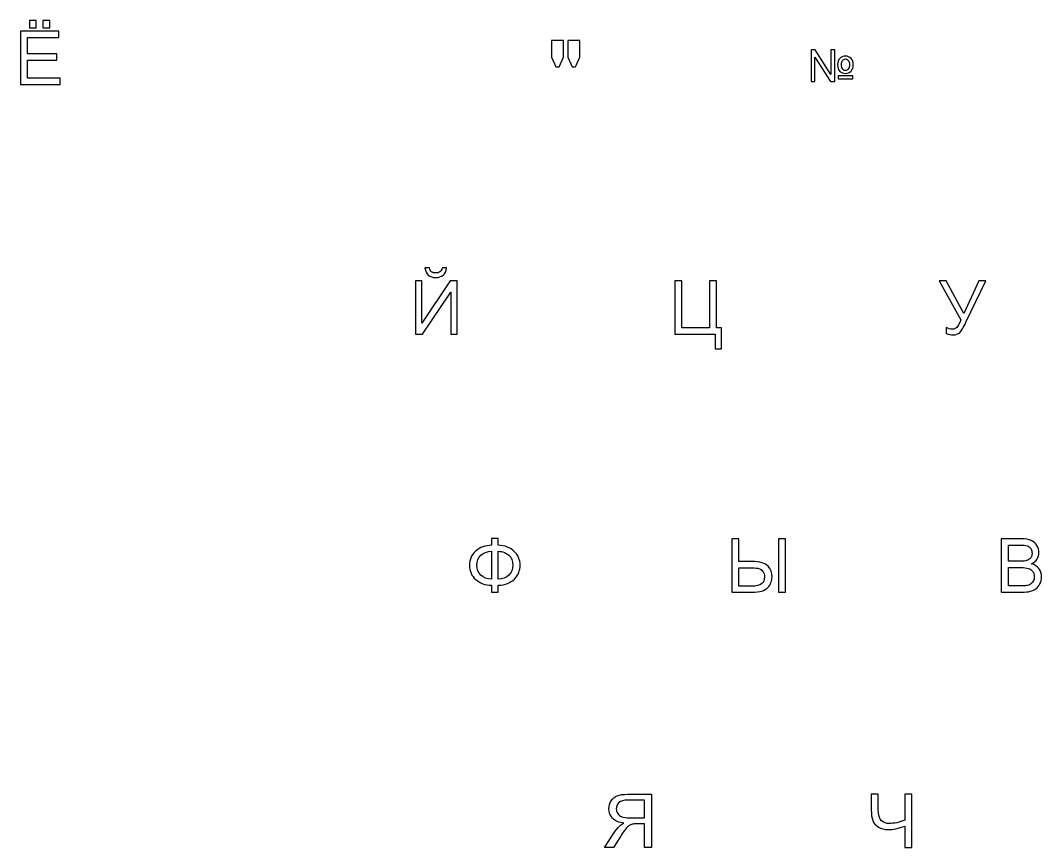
# Model space of a CAD drawing. Header units: millimetres. Extents: x -129 to 142, y -94 to 111.
# Drawn here: x -120.9 to -59.2, y -93.7 to -43.8 of the extents above; entities that cross this region are included whole.
import ezdxf

# ---------------------------------------------------------------- set-up
doc = ezdxf.new("R2010")
doc.units = ezdxf.units.MM
doc.header["$MEASUREMENT"] = 0
doc.layers.add('layer 1', color=7, linetype='Continuous')

msp = doc.modelspace()

# ---------------------------------------------------------------- linework, layer by layer
at = {"layer": 'layer 1'}
for points, knots in [([(-120.3412, -44.2227), (-120.3412, -44.2227), (-120.3412, -43.7734), (-120.3412, -43.7734), (-120.3412, -43.7734), (-120.3412, -43.7734), (-119.9278, -43.7734), (-119.9278, -43.7734), (-119.9278, -43.7734), (-119.9278, -43.7734), (-119.9278, -44.2227), (-119.9278, -44.2227), (-119.9278, -44.2227), (-119.9278, -44.2227), (-120.3412, -44.2227), (-120.3412, -44.2227)], [0, 0, 0, 0, 0.2, 0.2, 0.2, 0.2, 0.4, 0.4, 0.4, 0.4, 0.6, 0.6, 0.6, 0.6, 1, 1, 1, 1]), ([(-119.5234, -44.2227), (-119.5234, -44.2227), (-119.5234, -43.7734), (-119.5234, -43.7734), (-119.5234, -43.7734), (-119.5234, -43.7734), (-119.1101, -43.7734), (-119.1101, -43.7734), (-119.1101, -43.7734), (-119.1101, -43.7734), (-119.1101, -44.2227), (-119.1101, -44.2227), (-119.1101, -44.2227), (-119.1101, -44.2227), (-119.5234, -44.2227), (-119.5234, -44.2227)], [0, 0, 0, 0, 0.2, 0.2, 0.2, 0.2, 0.4, 0.4, 0.4, 0.4, 0.6, 0.6, 0.6, 0.6, 1, 1, 1, 1]), ([(-120.8848, -47.6375), (-120.8848, -47.6375), (-120.8848, -44.4204), (-120.8848, -44.4204), (-120.8848, -44.4204), (-120.8848, -44.4204), (-118.5619, -44.4204), (-118.5619, -44.4204), (-118.5619, -44.4204), (-118.5619, -44.4204), (-118.5619, -44.7979), (-118.5619, -44.7979), (-118.5619, -44.7979), (-118.5619, -44.7979), (-120.458, -44.7979), (-120.458, -44.7979), (-120.458, -44.7979), (-120.458, -44.7979), (-120.458, -45.7863), (-120.458, -45.7863), (-120.458, -45.7863), (-120.458, -45.7863), (-118.6832, -45.7863), (-118.6832, -45.7863), (-118.6832, -45.7863), (-118.6832, -45.7863), (-118.6832, -46.1638), (-118.6832, -46.1638), (-118.6832, -46.1638), (-118.6832, -46.1638), (-120.458, -46.1638), (-120.458, -46.1638), (-120.458, -46.1638), (-120.458, -46.1638), (-120.458, -47.2601), (-120.458, -47.2601), (-120.458, -47.2601), (-120.458, -47.2601), (-118.4855, -47.2601), (-118.4855, -47.2601), (-118.4855, -47.2601), (-118.4855, -47.2601), (-118.4855, -47.6375), (-118.4855, -47.6375), (-118.4855, -47.6375), (-118.4855, -47.6375), (-120.8848, -47.6375), (-120.8848, -47.6375)], [0, 0, 0, 0, 0.0769231, 0.0769231, 0.0769231, 0.0769231, 0.1538462, 0.1538462, 0.1538462, 0.1538462, 0.2307692, 0.2307692, 0.2307692, 0.2307692, 0.3076923, 0.3076923, 0.3076923, 0.3076923, 0.3846154, 0.3846154, 0.3846154, 0.3846154, 0.4615385, 0.4615385, 0.4615385, 0.4615385, 0.5384615, 0.5384615, 0.5384615, 0.5384615, 0.6153846, 0.6153846, 0.6153846, 0.6153846, 0.6923077, 0.6923077, 0.6923077, 0.6923077, 0.7692308, 0.7692308, 0.7692308, 0.7692308, 0.8461538, 0.8461538, 0.8461538, 0.8461538, 1, 1, 1, 1]), ([(-88.8293, -44.9872), (-88.8293, -44.9872), (-88.1053, -44.9872), (-88.1053, -44.9872), (-88.1053, -44.9872), (-88.1053, -45.398), (-88.1053, -45.5868), (-88.1053, -45.9976), (-88.1053, -45.9976), (-88.1053, -45.9976), (-88.3656, -46.5696), (-88.3656, -46.5696), (-88.3656, -46.5696), (-88.3656, -46.5696), (-88.569, -46.5696), (-88.569, -46.5696), (-88.569, -46.5696), (-88.569, -46.5696), (-88.8293, -45.9928), (-88.8293, -45.9928), (-88.8293, -45.9928), (-88.8293, -45.9928), (-88.8293, -44.9872), (-88.8293, -44.9872)], [0, 0, 0, 0, 0.1428571, 0.1428571, 0.1428571, 0.1428571, 0.2857143, 0.2857143, 0.2857143, 0.2857143, 0.4285714, 0.4285714, 0.4285714, 0.4285714, 0.5714286, 0.5714286, 0.5714286, 0.5714286, 0.7142857, 0.7142857, 0.7142857, 0.7142857, 1, 1, 1, 1]), ([(-87.8477, -44.9872), (-87.8477, -44.9872), (-87.1237, -44.9872), (-87.1237, -44.9872), (-87.1237, -44.9872), (-87.1237, -45.398), (-87.1237, -45.5868), (-87.1237, -45.9976), (-87.1237, -45.9976), (-87.1237, -45.9976), (-87.384, -46.5696), (-87.384, -46.5696), (-87.384, -46.5696), (-87.384, -46.5696), (-87.5874, -46.5696), (-87.5874, -46.5696), (-87.5874, -46.5696), (-87.5874, -46.5696), (-87.8477, -45.9928), (-87.8477, -45.9928), (-87.8477, -45.9928), (-87.8477, -45.9928), (-87.8477, -44.9872), (-87.8477, -44.9872)], [0, 0, 0, 0, 0.1428571, 0.1428571, 0.1428571, 0.1428571, 0.2857143, 0.2857143, 0.2857143, 0.2857143, 0.4285714, 0.4285714, 0.4285714, 0.4285714, 0.5714286, 0.5714286, 0.5714286, 0.5714286, 0.7142857, 0.7142857, 0.7142857, 0.7142857, 1, 1, 1, 1]), ([(-73.1636, -45.5478), (-73.1636, -45.5478), (-72.9122, -45.5478), (-72.9122, -45.5478), (-72.9122, -45.5478), (-72.9122, -45.5478), (-71.9728, -47.0293), (-71.9728, -47.0293), (-71.9728, -47.0293), (-71.9728, -47.0293), (-71.9728, -45.5478), (-71.9728, -45.5478), (-71.9728, -45.5478), (-71.9728, -45.5478), (-71.7325, -45.5478), (-71.7325, -45.5478), (-71.7325, -45.5478), (-71.7325, -45.5478), (-71.7325, -47.4596), (-71.7325, -47.4596), (-71.7325, -47.4596), (-71.7325, -47.4596), (-71.9843, -47.4596), (-71.9843, -47.4596), (-71.9843, -47.4596), (-71.9843, -47.4596), (-72.926, -45.9848), (-72.926, -45.9848), (-72.926, -45.9848), (-72.926, -45.9848), (-72.926, -47.4596), (-72.926, -47.4596), (-72.926, -47.4596), (-72.926, -47.4596), (-73.1636, -47.4596), (-73.1636, -47.4596), (-73.1636, -47.4596), (-73.1636, -47.4596), (-73.1636, -45.5478), (-73.1636, -45.5478)], [0, 0, 0, 0, 0.0909091, 0.0909091, 0.0909091, 0.0909091, 0.1818182, 0.1818182, 0.1818182, 0.1818182, 0.2727273, 0.2727273, 0.2727273, 0.2727273, 0.3636364, 0.3636364, 0.3636364, 0.3636364, 0.4545455, 0.4545455, 0.4545455, 0.4545455, 0.5454545, 0.5454545, 0.5454545, 0.5454545, 0.6363636, 0.6363636, 0.6363636, 0.6363636, 0.7272727, 0.7272727, 0.7272727, 0.7272727, 0.8181818, 0.8181818, 0.8181818, 0.8181818, 1, 1, 1, 1]), ([(-71.5589, -46.4334), (-71.5589, -46.279), (-71.5157, -46.1561), (-71.4294, -46.0645), (-71.4294, -46.0645), (-71.3426, -45.9728), (-71.2283, -45.927), (-71.0858, -45.927), (-71.0858, -45.927), (-70.9439, -45.927), (-70.8309, -45.9741), (-70.7463, -46.0685), (-70.7463, -46.0685), (-70.6613, -46.1624), (-70.619, -46.2892), (-70.619, -46.449), (-70.619, -46.449), (-70.619, -46.6105), (-70.6626, -46.7382), (-70.7499, -46.8321), (-70.7499, -46.8321), (-70.8375, -46.9265), (-70.9528, -46.9736), (-71.0961, -46.9736), (-71.0961, -46.9736), (-71.2194, -46.9736), (-71.3275, -46.9309), (-71.4201, -46.8459), (-71.4201, -46.8459), (-71.5126, -46.7609), (-71.5589, -46.6234), (-71.5589, -46.4334)], [0, 0, 0, 0, 0.1111111, 0.1111111, 0.1111111, 0.1111111, 0.2222222, 0.2222222, 0.2222222, 0.2222222, 0.3333333, 0.3333333, 0.3333333, 0.3333333, 0.4444444, 0.4444444, 0.4444444, 0.4444444, 0.5555556, 0.5555556, 0.5555556, 0.5555556, 0.6666667, 0.6666667, 0.6666667, 0.6666667, 0.7777778, 0.7777778, 0.7777778, 0.7777778, 1, 1, 1, 1]), ([(-71.3319, -46.4405), (-71.3319, -46.5576), (-71.3088, -46.6461), (-71.2621, -46.7053), (-71.2621, -46.7053), (-71.2153, -46.7649), (-71.1579, -46.7947), (-71.0894, -46.7947), (-71.0894, -46.7947), (-71.0258, -46.7947), (-70.9693, -46.7663), (-70.9199, -46.7089), (-70.9199, -46.7089), (-70.8705, -46.6514), (-70.846, -46.5647), (-70.846, -46.4481), (-70.846, -46.4481), (-70.846, -46.3257), (-70.8714, -46.2371), (-70.9225, -46.1824), (-70.9225, -46.1824), (-70.9737, -46.1277), (-71.0298, -46.1005), (-71.0907, -46.1005), (-71.0907, -46.1005), (-71.1566, -46.1005), (-71.2131, -46.129), (-71.2607, -46.186), (-71.2607, -46.186), (-71.3084, -46.2425), (-71.3319, -46.3275), (-71.3319, -46.4405)], [0, 0, 0, 0, 0.1111111, 0.1111111, 0.1111111, 0.1111111, 0.2222222, 0.2222222, 0.2222222, 0.2222222, 0.3333333, 0.3333333, 0.3333333, 0.3333333, 0.4444444, 0.4444444, 0.4444444, 0.4444444, 0.5555556, 0.5555556, 0.5555556, 0.5555556, 0.6666667, 0.6666667, 0.6666667, 0.6666667, 0.7777778, 0.7777778, 0.7777778, 0.7777778, 1, 1, 1, 1]), ([(-71.5322, -47.1125), (-71.5322, -47.1125), (-70.6457, -47.1125), (-70.6457, -47.1125), (-70.6457, -47.1125), (-70.6457, -47.1125), (-70.6457, -47.3047), (-70.6457, -47.3047), (-70.6457, -47.3047), (-70.6457, -47.3047), (-71.5322, -47.3047), (-71.5322, -47.3047), (-71.5322, -47.3047), (-71.5322, -47.3047), (-71.5322, -47.1125), (-71.5322, -47.1125)], [0, 0, 0, 0, 0.2, 0.2, 0.2, 0.2, 0.4, 0.4, 0.4, 0.4, 0.6, 0.6, 0.6, 0.6, 1, 1, 1, 1]), ([(-95.4383, -58.7145), (-95.4383, -58.7145), (-95.1687, -58.7145), (-95.1687, -58.7145), (-95.1687, -58.7145), (-95.1904, -58.8995), (-95.2578, -59.0418), (-95.3702, -59.1406), (-95.3702, -59.1406), (-95.4825, -59.2402), (-95.6315, -59.2896), (-95.818, -59.2896), (-95.818, -59.2896), (-96.0052, -59.2896), (-96.155, -59.2402), (-96.2665, -59.1421), (-96.2665, -59.1421), (-96.3781, -59.0433), (-96.4455, -58.901), (-96.4672, -58.7145), (-96.4672, -58.7145), (-96.4672, -58.7145), (-96.1976, -58.7145), (-96.1976, -58.7145), (-96.1976, -58.7145), (-96.1774, -58.8156), (-96.1362, -58.8913), (-96.0756, -58.9407), (-96.0756, -58.9407), (-96.0149, -58.9909), (-95.9325, -59.0156), (-95.83, -59.0156), (-95.83, -59.0156), (-95.7109, -59.0156), (-95.621, -58.9916), (-95.5604, -58.9429), (-95.5604, -58.9429), (-95.4997, -58.895), (-95.4585, -58.8186), (-95.4383, -58.7145)], [0, 0, 0, 0, 0.0909091, 0.0909091, 0.0909091, 0.0909091, 0.1818182, 0.1818182, 0.1818182, 0.1818182, 0.2727273, 0.2727273, 0.2727273, 0.2727273, 0.3636364, 0.3636364, 0.3636364, 0.3636364, 0.4545455, 0.4545455, 0.4545455, 0.4545455, 0.5454545, 0.5454545, 0.5454545, 0.5454545, 0.6363636, 0.6363636, 0.6363636, 0.6363636, 0.7272727, 0.7272727, 0.7272727, 0.7272727, 0.8181818, 0.8181818, 0.8181818, 0.8181818, 1, 1, 1, 1]), ([(-97.0423, -59.4873), (-97.0423, -59.4873), (-96.6559, -59.4873), (-96.6559, -59.4873), (-96.6559, -59.4873), (-96.6559, -59.4873), (-96.6559, -62.0349), (-96.6559, -62.0349), (-96.6559, -62.0349), (-96.6559, -62.0349), (-94.9433, -59.4873), (-94.9433, -59.4873), (-94.9433, -59.4873), (-94.9433, -59.4873), (-94.5217, -59.4873), (-94.5217, -59.4873), (-94.5217, -59.4873), (-94.5217, -59.4873), (-94.5217, -62.7044), (-94.5217, -62.7044), (-94.5217, -62.7044), (-94.5217, -62.7044), (-94.9081, -62.7044), (-94.9081, -62.7044), (-94.9081, -62.7044), (-94.9081, -62.7044), (-94.9081, -60.1636), (-94.9081, -60.1636), (-94.9081, -60.1636), (-94.9081, -60.1636), (-96.6162, -62.7044), (-96.6162, -62.7044), (-96.6162, -62.7044), (-96.6162, -62.7044), (-97.0423, -62.7044), (-97.0423, -62.7044), (-97.0423, -62.7044), (-97.0423, -62.7044), (-97.0423, -59.4873), (-97.0423, -59.4873)], [0, 0, 0, 0, 0.0909091, 0.0909091, 0.0909091, 0.0909091, 0.1818182, 0.1818182, 0.1818182, 0.1818182, 0.2727273, 0.2727273, 0.2727273, 0.2727273, 0.3636364, 0.3636364, 0.3636364, 0.3636364, 0.4545455, 0.4545455, 0.4545455, 0.4545455, 0.5454545, 0.5454545, 0.5454545, 0.5454545, 0.6363636, 0.6363636, 0.6363636, 0.6363636, 0.7272727, 0.7272727, 0.7272727, 0.7272727, 0.8181818, 0.8181818, 0.8181818, 0.8181818, 1, 1, 1, 1]), ([(-81.3921, -59.4873), (-81.3921, -59.4873), (-80.9653, -59.4873), (-80.9653, -59.4873), (-80.9653, -59.4873), (-80.9653, -59.4873), (-80.9653, -62.327), (-80.9653, -62.327), (-80.9653, -62.327), (-80.9653, -62.327), (-79.2939, -62.327), (-79.2939, -62.327), (-79.2939, -62.327), (-79.2939, -62.327), (-79.2939, -59.4873), (-79.2939, -59.4873), (-79.2939, -59.4873), (-79.2939, -59.4873), (-78.867, -59.4873), (-78.867, -59.4873), (-78.867, -59.4873), (-78.867, -59.4873), (-78.867, -62.327), (-78.867, -62.327), (-78.867, -62.327), (-78.867, -62.327), (-78.575, -62.327), (-78.575, -62.327), (-78.575, -62.327), (-78.575, -62.327), (-78.575, -63.5985), (-78.575, -63.5985), (-78.575, -63.5985), (-78.575, -63.5985), (-78.9524, -63.5985), (-78.9524, -63.5985), (-78.9524, -63.5985), (-78.9524, -63.5985), (-78.9524, -62.7044), (-78.9524, -62.7044), (-78.9524, -62.7044), (-78.9524, -62.7044), (-81.3921, -62.7044), (-81.3921, -62.7044), (-81.3921, -62.7044), (-81.3921, -62.7044), (-81.3921, -59.4873), (-81.3921, -59.4873)], [0, 0, 0, 0, 0.0769231, 0.0769231, 0.0769231, 0.0769231, 0.1538462, 0.1538462, 0.1538462, 0.1538462, 0.2307692, 0.2307692, 0.2307692, 0.2307692, 0.3076923, 0.3076923, 0.3076923, 0.3076923, 0.3846154, 0.3846154, 0.3846154, 0.3846154, 0.4615385, 0.4615385, 0.4615385, 0.4615385, 0.5384615, 0.5384615, 0.5384615, 0.5384615, 0.6153846, 0.6153846, 0.6153846, 0.6153846, 0.6923077, 0.6923077, 0.6923077, 0.6923077, 0.7692308, 0.7692308, 0.7692308, 0.7692308, 0.8461538, 0.8461538, 0.8461538, 0.8461538, 1, 1, 1, 1]), ([(-65.4274, -59.4873), (-65.4274, -59.4873), (-64.999, -59.4873), (-64.999, -59.4873), (-64.999, -59.4873), (-64.999, -59.4873), (-63.9454, -61.4651), (-63.9454, -61.4651), (-63.9454, -61.4651), (-63.9454, -61.4651), (-63.0296, -59.4873), (-63.0296, -59.4873), (-63.0296, -59.4873), (-63.0296, -59.4873), (-62.6102, -59.4873), (-62.6102, -59.4873), (-62.6102, -59.4873), (-62.6102, -59.4873), (-63.8151, -61.99), (-63.8151, -61.99), (-63.8151, -61.99), (-63.9656, -62.303), (-64.0892, -62.5082), (-64.1858, -62.6048), (-64.1858, -62.6048), (-64.2824, -62.7014), (-64.4202, -62.7493), (-64.5999, -62.7493), (-64.5999, -62.7493), (-64.7092, -62.7493), (-64.8433, -62.7239), (-65.0028, -62.6729), (-65.0028, -62.6729), (-65.0028, -62.6729), (-65.0028, -62.309), (-65.0028, -62.309), (-65.0028, -62.309), (-64.889, -62.3749), (-64.7684, -62.4079), (-64.6411, -62.4079), (-64.6411, -62.4079), (-64.5377, -62.4079), (-64.4486, -62.3742), (-64.373, -62.3075), (-64.373, -62.3075), (-64.2981, -62.2409), (-64.215, -62.0888), (-64.1244, -61.8515), (-64.1244, -61.8515), (-64.1244, -61.8515), (-65.4274, -59.4873), (-65.4274, -59.4873)], [0, 0, 0, 0, 0.0714286, 0.0714286, 0.0714286, 0.0714286, 0.1428571, 0.1428571, 0.1428571, 0.1428571, 0.2142857, 0.2142857, 0.2142857, 0.2142857, 0.2857143, 0.2857143, 0.2857143, 0.2857143, 0.3571429, 0.3571429, 0.3571429, 0.3571429, 0.4285714, 0.4285714, 0.4285714, 0.4285714, 0.5, 0.5, 0.5, 0.5, 0.5714286, 0.5714286, 0.5714286, 0.5714286, 0.6428571, 0.6428571, 0.6428571, 0.6428571, 0.7142857, 0.7142857, 0.7142857, 0.7142857, 0.7857143, 0.7857143, 0.7857143, 0.7857143, 0.8571429, 0.8571429, 0.8571429, 0.8571429, 1, 1, 1, 1]), ([(-92.4487, -75.4449), (-92.4487, -75.4449), (-92.4487, -75.036), (-92.4487, -75.036), (-92.4487, -75.036), (-92.4487, -75.036), (-92.0488, -75.036), (-92.0488, -75.036), (-92.0488, -75.036), (-92.0488, -75.036), (-92.0488, -75.4449), (-92.0488, -75.4449), (-92.0488, -75.4449), (-91.6392, -75.4666), (-91.3157, -75.5901), (-91.0791, -75.8155), (-91.0791, -75.8155), (-90.8417, -76.0409), (-90.7234, -76.3203), (-90.7234, -76.6542), (-90.7234, -76.6542), (-90.7234, -76.9815), (-90.8379, -77.2593), (-91.0678, -77.4885), (-91.0678, -77.4885), (-91.2977, -77.7169), (-91.6242, -77.8434), (-92.0488, -77.8666), (-92.0488, -77.8666), (-92.0488, -77.8666), (-92.0488, -78.28), (-92.0488, -78.28), (-92.0488, -78.28), (-92.0488, -78.28), (-92.4487, -78.28), (-92.4487, -78.28), (-92.4487, -78.28), (-92.4487, -78.28), (-92.4487, -77.8666), (-92.4487, -77.8666), (-92.4487, -77.8666), (-92.8291, -77.8517), (-93.1459, -77.7356), (-93.399, -77.5177), (-93.399, -77.5177), (-93.6521, -77.3005), (-93.7787, -77.0122), (-93.7787, -76.6542), (-93.7787, -76.6542), (-93.7787, -76.2955), (-93.6521, -76.008), (-93.3998, -75.7923), (-93.3998, -75.7923), (-93.1474, -75.5767), (-92.8306, -75.4613), (-92.4487, -75.4449)], [0, 0, 0, 0, 0.0666667, 0.0666667, 0.0666667, 0.0666667, 0.1333333, 0.1333333, 0.1333333, 0.1333333, 0.2, 0.2, 0.2, 0.2, 0.2666667, 0.2666667, 0.2666667, 0.2666667, 0.3333333, 0.3333333, 0.3333333, 0.3333333, 0.4, 0.4, 0.4, 0.4, 0.4666667, 0.4666667, 0.4666667, 0.4666667, 0.5333333, 0.5333333, 0.5333333, 0.5333333, 0.6, 0.6, 0.6, 0.6, 0.6666667, 0.6666667, 0.6666667, 0.6666667, 0.7333333, 0.7333333, 0.7333333, 0.7333333, 0.8, 0.8, 0.8, 0.8, 0.8666667, 0.8666667, 0.8666667, 0.8666667, 1, 1, 1, 1]), ([(-77.9399, -75.0629), (-77.9399, -75.0629), (-77.513, -75.0629), (-77.513, -75.0629), (-77.513, -75.0629), (-77.513, -75.0629), (-77.513, -76.4333), (-77.513, -76.4333), (-77.513, -76.4333), (-77.513, -76.4333), (-76.7469, -76.4333), (-76.7469, -76.4333), (-76.7469, -76.4333), (-76.2445, -76.4333), (-75.9142, -76.5262), (-75.7555, -76.7127), (-75.7555, -76.7127), (-75.5975, -76.8984), (-75.5181, -77.1095), (-75.5181, -77.3454), (-75.5181, -77.3454), (-75.5181, -77.5948), (-75.6027, -77.8127), (-75.7727, -77.9999), (-75.7727, -77.9999), (-75.9419, -78.1864), (-76.2565, -78.28), (-76.717, -78.28), (-76.717, -78.28), (-76.717, -78.28), (-77.9399, -78.28), (-77.9399, -78.28), (-77.9399, -78.28), (-77.9399, -78.28), (-77.9399, -75.0629), (-77.9399, -75.0629)], [0, 0, 0, 0, 0.1, 0.1, 0.1, 0.1, 0.2, 0.2, 0.2, 0.2, 0.3, 0.3, 0.3, 0.3, 0.4, 0.4, 0.4, 0.4, 0.5, 0.5, 0.5, 0.5, 0.6, 0.6, 0.6, 0.6, 0.7, 0.7, 0.7, 0.7, 0.8, 0.8, 0.8, 0.8, 1, 1, 1, 1]), ([(-75.1317, -75.0629), (-75.1317, -75.0629), (-74.7048, -75.0629), (-74.7048, -75.0629), (-74.7048, -75.0629), (-74.7048, -75.0629), (-74.7048, -78.28), (-74.7048, -78.28), (-74.7048, -78.28), (-74.7048, -78.28), (-75.1317, -78.28), (-75.1317, -78.28), (-75.1317, -78.28), (-75.1317, -78.28), (-75.1317, -75.0629), (-75.1317, -75.0629)], [0, 0, 0, 0, 0.2, 0.2, 0.2, 0.2, 0.4, 0.4, 0.4, 0.4, 0.6, 0.6, 0.6, 0.6, 1, 1, 1, 1]), ([(-61.6808, -78.28), (-61.6808, -78.28), (-61.6808, -75.0629), (-61.6808, -75.0629), (-61.6808, -75.0629), (-61.6808, -75.0629), (-60.4737, -75.0629), (-60.4737, -75.0629), (-60.4737, -75.0629), (-60.228, -75.0629), (-60.0311, -75.0951), (-59.8821, -75.1603), (-59.8821, -75.1603), (-59.7338, -75.2254), (-59.6177, -75.3258), (-59.5339, -75.4613), (-59.5339, -75.4613), (-59.4492, -75.5961), (-59.4073, -75.7377), (-59.4073, -75.8859), (-59.4073, -75.8859), (-59.4073, -76.023), (-59.4447, -76.1525), (-59.5189, -76.2738), (-59.5189, -76.2738), (-59.593, -76.3951), (-59.7053, -76.4932), (-59.8559, -76.5681), (-59.8559, -76.5681), (-59.6612, -76.625), (-59.5114, -76.7224), (-59.4073, -76.8602), (-59.4073, -76.8602), (-59.3025, -76.9972), (-59.25, -77.1597), (-59.25, -77.3469), (-59.25, -77.3469), (-59.25, -77.4982), (-59.2822, -77.6382), (-59.3459, -77.7678), (-59.3459, -77.7678), (-59.4095, -77.8973), (-59.4882, -77.9969), (-59.5818, -78.0673), (-59.5818, -78.0673), (-59.6754, -78.137), (-59.793, -78.1901), (-59.9337, -78.2261), (-59.9337, -78.2261), (-60.0753, -78.262), (-60.2483, -78.28), (-60.4534, -78.28), (-60.4534, -78.28), (-60.4534, -78.28), (-61.6808, -78.28), (-61.6808, -78.28)], [0, 0, 0, 0, 0.0666667, 0.0666667, 0.0666667, 0.0666667, 0.1333333, 0.1333333, 0.1333333, 0.1333333, 0.2, 0.2, 0.2, 0.2, 0.2666667, 0.2666667, 0.2666667, 0.2666667, 0.3333333, 0.3333333, 0.3333333, 0.3333333, 0.4, 0.4, 0.4, 0.4, 0.4666667, 0.4666667, 0.4666667, 0.4666667, 0.5333333, 0.5333333, 0.5333333, 0.5333333, 0.6, 0.6, 0.6, 0.6, 0.6666667, 0.6666667, 0.6666667, 0.6666667, 0.7333333, 0.7333333, 0.7333333, 0.7333333, 0.8, 0.8, 0.8, 0.8, 0.8666667, 0.8666667, 0.8666667, 0.8666667, 1, 1, 1, 1]), ([(-92.0488, -75.8088), (-92.0488, -75.8088), (-92.0488, -77.5027), (-92.0488, -77.5027), (-92.0488, -77.5027), (-91.774, -77.4892), (-91.5583, -77.4091), (-91.4003, -77.2623), (-91.4003, -77.2623), (-91.2423, -77.1155), (-91.1637, -76.9133), (-91.1637, -76.6557), (-91.1637, -76.6557), (-91.1637, -76.4026), (-91.2408, -76.2027), (-91.3958, -76.0544), (-91.3958, -76.0544), (-91.5508, -75.9069), (-91.768, -75.8253), (-92.0488, -75.8088)], [0, 0, 0, 0, 0.1666667, 0.1666667, 0.1666667, 0.1666667, 0.3333333, 0.3333333, 0.3333333, 0.3333333, 0.5, 0.5, 0.5, 0.5, 0.6666667, 0.6666667, 0.6666667, 0.6666667, 1, 1, 1, 1]), ([(-61.254, -76.4154), (-61.254, -76.4154), (-60.5583, -76.4154), (-60.5583, -76.4154), (-60.5583, -76.4154), (-60.3696, -76.4154), (-60.234, -76.4026), (-60.1524, -76.3779), (-60.1524, -76.3779), (-60.0438, -76.3457), (-59.9622, -76.2918), (-59.9075, -76.2169), (-59.9075, -76.2169), (-59.8529, -76.142), (-59.8252, -76.0484), (-59.8252, -75.9354), (-59.8252, -75.9354), (-59.8252, -75.8283), (-59.8506, -75.7339), (-59.9023, -75.653), (-59.9023, -75.653), (-59.9532, -75.5714), (-60.0266, -75.5152), (-60.1217, -75.4853), (-60.1217, -75.4853), (-60.2168, -75.4553), (-60.3801, -75.4404), (-60.6107, -75.4404), (-60.6107, -75.4404), (-60.6107, -75.4404), (-61.254, -75.4404), (-61.254, -75.4404), (-61.254, -75.4404), (-61.254, -75.4404), (-61.254, -76.4154), (-61.254, -76.4154)], [0, 0, 0, 0, 0.1, 0.1, 0.1, 0.1, 0.2, 0.2, 0.2, 0.2, 0.3, 0.3, 0.3, 0.3, 0.4, 0.4, 0.4, 0.4, 0.5, 0.5, 0.5, 0.5, 0.6, 0.6, 0.6, 0.6, 0.7, 0.7, 0.7, 0.7, 0.8, 0.8, 0.8, 0.8, 1, 1, 1, 1]), ([(-92.4487, -75.8133), (-92.7138, -75.8253), (-92.928, -75.9032), (-93.092, -76.0484), (-93.092, -76.0484), (-93.256, -76.1937), (-93.3384, -76.3959), (-93.3384, -76.6557), (-93.3384, -76.6557), (-93.3384, -76.9126), (-93.2575, -77.114), (-93.0957, -77.2608), (-93.0957, -77.2608), (-92.934, -77.4076), (-92.7183, -77.4862), (-92.4487, -77.4982), (-92.4487, -77.4982), (-92.4487, -77.4982), (-92.4487, -75.8133), (-92.4487, -75.8133)], [0, 0, 0, 0, 0.1666667, 0.1666667, 0.1666667, 0.1666667, 0.3333333, 0.3333333, 0.3333333, 0.3333333, 0.5, 0.5, 0.5, 0.5, 0.6666667, 0.6666667, 0.6666667, 0.6666667, 1, 1, 1, 1]), ([(-77.513, -77.9161), (-77.513, -77.9161), (-76.7372, -77.9161), (-76.7372, -77.9161), (-76.7372, -77.9161), (-76.4706, -77.9161), (-76.2767, -77.8711), (-76.1569, -77.7813), (-76.1569, -77.7813), (-76.0363, -77.6914), (-75.9764, -77.5476), (-75.9764, -77.3499), (-75.9764, -77.3499), (-75.9764, -77.2159), (-76.0131, -77.1028), (-76.0857, -77.0122), (-76.0857, -77.0122), (-76.1584, -76.9216), (-76.2527, -76.8639), (-76.368, -76.8392), (-76.368, -76.8392), (-76.4826, -76.8145), (-76.6751, -76.8018), (-76.9446, -76.8018), (-76.9446, -76.8018), (-76.9446, -76.8018), (-77.513, -76.8018), (-77.513, -76.8018), (-77.513, -76.8018), (-77.513, -76.8018), (-77.513, -77.9161), (-77.513, -77.9161)], [0, 0, 0, 0, 0.1111111, 0.1111111, 0.1111111, 0.1111111, 0.2222222, 0.2222222, 0.2222222, 0.2222222, 0.3333333, 0.3333333, 0.3333333, 0.3333333, 0.4444444, 0.4444444, 0.4444444, 0.4444444, 0.5555556, 0.5555556, 0.5555556, 0.5555556, 0.6666667, 0.6666667, 0.6666667, 0.6666667, 0.7777778, 0.7777778, 0.7777778, 0.7777778, 1, 1, 1, 1]), ([(-61.254, -77.9026), (-61.254, -77.9026), (-60.4527, -77.9026), (-60.4527, -77.9026), (-60.4527, -77.9026), (-60.3149, -77.9026), (-60.2183, -77.8973), (-60.1621, -77.8869), (-60.1621, -77.8869), (-60.0648, -77.8696), (-59.9824, -77.8404), (-59.9165, -77.7992), (-59.9165, -77.7992), (-59.8506, -77.7581), (-59.7967, -77.6981), (-59.754, -77.6195), (-59.754, -77.6195), (-59.7113, -77.5409), (-59.6904, -77.4503), (-59.6904, -77.3477), (-59.6904, -77.3477), (-59.6904, -77.2271), (-59.7211, -77.123), (-59.7832, -77.0339), (-59.7832, -77.0339), (-59.8446, -76.9448), (-59.93, -76.8826), (-60.0393, -76.8467), (-60.0393, -76.8467), (-60.1479, -76.8108), (-60.3052, -76.7928), (-60.5096, -76.7928), (-60.5096, -76.7928), (-60.5096, -76.7928), (-61.254, -76.7928), (-61.254, -76.7928), (-61.254, -76.7928), (-61.254, -76.7928), (-61.254, -77.9026), (-61.254, -77.9026)], [0, 0, 0, 0, 0.0909091, 0.0909091, 0.0909091, 0.0909091, 0.1818182, 0.1818182, 0.1818182, 0.1818182, 0.2727273, 0.2727273, 0.2727273, 0.2727273, 0.3636364, 0.3636364, 0.3636364, 0.3636364, 0.4545455, 0.4545455, 0.4545455, 0.4545455, 0.5454545, 0.5454545, 0.5454545, 0.5454545, 0.6363636, 0.6363636, 0.6363636, 0.6363636, 0.7272727, 0.7272727, 0.7272727, 0.7272727, 0.8181818, 0.8181818, 0.8181818, 0.8181818, 1, 1, 1, 1]), ([(-82.7916, -93.6937), (-82.7916, -93.6937), (-82.7916, -90.4766), (-82.7916, -90.4766), (-82.7916, -90.4766), (-82.7916, -90.4766), (-84.2174, -90.4766), (-84.2174, -90.4766), (-84.2174, -90.4766), (-84.5043, -90.4766), (-84.7214, -90.5058), (-84.8704, -90.5635), (-84.8704, -90.5635), (-85.0195, -90.6212), (-85.1385, -90.723), (-85.2276, -90.869), (-85.2276, -90.869), (-85.3168, -91.0151), (-85.3617, -91.1768), (-85.3617, -91.3535), (-85.3617, -91.3535), (-85.3617, -91.5819), (-85.2876, -91.7744), (-85.14, -91.9309), (-85.14, -91.9309), (-84.9925, -92.0874), (-84.7649, -92.1863), (-84.4563, -92.2289), (-84.4563, -92.2289), (-84.5694, -92.2829), (-84.6548, -92.3368), (-84.7132, -92.3892), (-84.7132, -92.3892), (-84.8375, -92.503), (-84.9551, -92.6461), (-85.0651, -92.8175), (-85.0651, -92.8175), (-85.0651, -92.8175), (-85.6215, -93.6937), (-85.6215, -93.6937), (-85.6215, -93.6937), (-85.6215, -93.6937), (-85.0899, -93.6937), (-85.0899, -93.6937), (-85.0899, -93.6937), (-85.0899, -93.6937), (-84.6645, -93.0242), (-84.6645, -93.0242), (-84.6645, -93.0242), (-84.541, -92.8303), (-84.4384, -92.6828), (-84.3582, -92.5802), (-84.3582, -92.5802), (-84.2774, -92.4776), (-84.2055, -92.4064), (-84.1418, -92.3652), (-84.1418, -92.3652), (-84.0789, -92.3248), (-84.0138, -92.2963), (-83.9479, -92.2799), (-83.9479, -92.2799), (-83.8999, -92.2701), (-83.8213, -92.2649), (-83.7112, -92.2649), (-83.7112, -92.2649), (-83.7112, -92.2649), (-83.2185, -92.2649), (-83.2185, -92.2649), (-83.2185, -92.2649), (-83.2185, -92.2649), (-83.2185, -93.6937), (-83.2185, -93.6937), (-83.2185, -93.6937), (-83.2185, -93.6937), (-82.7916, -93.6937), (-82.7916, -93.6937)], [0, 0, 0, 0, 0.05, 0.05, 0.05, 0.05, 0.1, 0.1, 0.1, 0.1, 0.15, 0.15, 0.15, 0.15, 0.2, 0.2, 0.2, 0.2, 0.25, 0.25, 0.25, 0.25, 0.3, 0.3, 0.3, 0.3, 0.35, 0.35, 0.35, 0.35, 0.4, 0.4, 0.4, 0.4, 0.45, 0.45, 0.45, 0.45, 0.5, 0.5, 0.5, 0.5, 0.55, 0.55, 0.55, 0.55, 0.6, 0.6, 0.6, 0.6, 0.65, 0.65, 0.65, 0.65, 0.7, 0.7, 0.7, 0.7, 0.75, 0.75, 0.75, 0.75, 0.8, 0.8, 0.8, 0.8, 0.85, 0.85, 0.85, 0.85, 0.9, 0.9, 0.9, 0.9, 1, 1, 1, 1]), ([(-67.0776, -93.6937), (-67.0776, -93.6937), (-67.5044, -93.6937), (-67.5044, -93.6937), (-67.5044, -93.6937), (-67.5044, -93.6937), (-67.5044, -92.3982), (-67.5044, -92.3982), (-67.5044, -92.3982), (-67.8863, -92.5397), (-68.2211, -92.6109), (-68.5079, -92.6109), (-68.5079, -92.6109), (-68.7318, -92.6109), (-68.9295, -92.5584), (-69.1002, -92.4536), (-69.1002, -92.4536), (-69.2717, -92.3495), (-69.3863, -92.2162), (-69.4439, -92.0552), (-69.4439, -92.0552), (-69.5016, -91.8942), (-69.5308, -91.6838), (-69.5308, -91.4232), (-69.5308, -91.4232), (-69.5308, -91.4232), (-69.5308, -90.4766), (-69.5308, -90.4766), (-69.5308, -90.4766), (-69.5308, -90.4766), (-69.1039, -90.4766), (-69.1039, -90.4766), (-69.1039, -90.4766), (-69.1039, -90.4766), (-69.1039, -91.3835), (-69.1039, -91.3835), (-69.1039, -91.3835), (-69.1039, -91.7347), (-69.0403, -91.9661), (-68.9122, -92.0769), (-68.9122, -92.0769), (-68.7842, -92.187), (-68.6299, -92.2424), (-68.4502, -92.2424), (-68.4502, -92.2424), (-68.1499, -92.2424), (-67.8346, -92.1758), (-67.5044, -92.0425), (-67.5044, -92.0425), (-67.5044, -92.0425), (-67.5044, -90.4766), (-67.5044, -90.4766), (-67.5044, -90.4766), (-67.5044, -90.4766), (-67.0776, -90.4766), (-67.0776, -90.4766), (-67.0776, -90.4766), (-67.0776, -90.4766), (-67.0776, -93.6937), (-67.0776, -93.6937)], [0, 0, 0, 0, 0.0625, 0.0625, 0.0625, 0.0625, 0.125, 0.125, 0.125, 0.125, 0.1875, 0.1875, 0.1875, 0.1875, 0.25, 0.25, 0.25, 0.25, 0.3125, 0.3125, 0.3125, 0.3125, 0.375, 0.375, 0.375, 0.375, 0.4375, 0.4375, 0.4375, 0.4375, 0.5, 0.5, 0.5, 0.5, 0.5625, 0.5625, 0.5625, 0.5625, 0.625, 0.625, 0.625, 0.625, 0.6875, 0.6875, 0.6875, 0.6875, 0.75, 0.75, 0.75, 0.75, 0.8125, 0.8125, 0.8125, 0.8125, 0.875, 0.875, 0.875, 0.875, 1, 1, 1, 1]), ([(-83.2185, -91.8965), (-83.2185, -91.8965), (-84.1321, -91.8965), (-84.1321, -91.8965), (-84.1321, -91.8965), (-84.3268, -91.8965), (-84.478, -91.8762), (-84.5874, -91.8358), (-84.5874, -91.8358), (-84.6967, -91.7961), (-84.7798, -91.7317), (-84.836, -91.6426), (-84.836, -91.6426), (-84.8929, -91.5542), (-84.9214, -91.4584), (-84.9214, -91.3543), (-84.9214, -91.3543), (-84.9214, -91.2023), (-84.8667, -91.0765), (-84.7566, -90.9784), (-84.7566, -90.9784), (-84.6465, -90.8803), (-84.4728, -90.8316), (-84.2354, -90.8316), (-84.2354, -90.8316), (-84.2354, -90.8316), (-83.2185, -90.8316), (-83.2185, -90.8316), (-83.2185, -90.8316), (-83.2185, -90.8316), (-83.2185, -91.8965), (-83.2185, -91.8965)], [0, 0, 0, 0, 0.1111111, 0.1111111, 0.1111111, 0.1111111, 0.2222222, 0.2222222, 0.2222222, 0.2222222, 0.3333333, 0.3333333, 0.3333333, 0.3333333, 0.4444444, 0.4444444, 0.4444444, 0.4444444, 0.5555556, 0.5555556, 0.5555556, 0.5555556, 0.6666667, 0.6666667, 0.6666667, 0.6666667, 0.7777778, 0.7777778, 0.7777778, 0.7777778, 1, 1, 1, 1])]:
    msp.add_open_spline(points, degree=3, knots=knots, dxfattribs=at)

doc.saveas('drawing.dxf')
